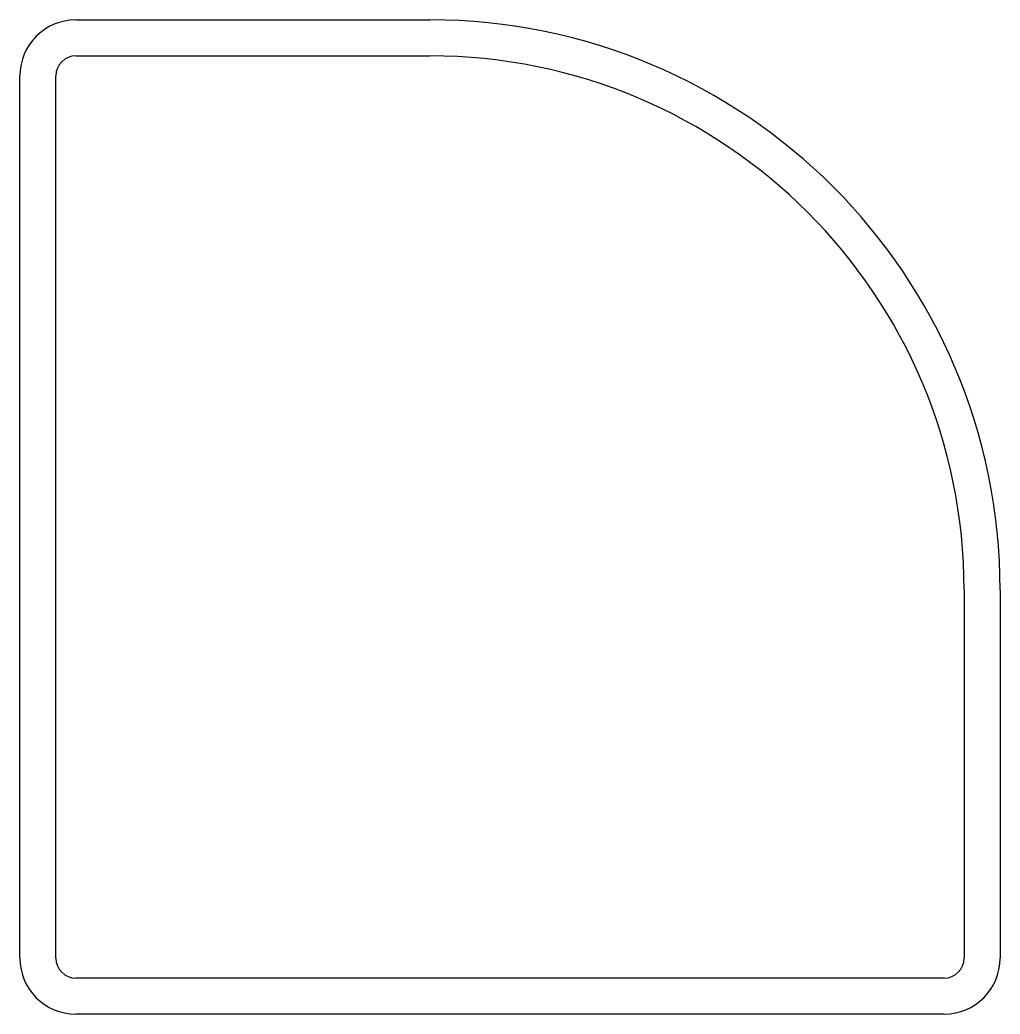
# Model space of a CAD drawing. Extents: x 2449.2 to 2498.2, y 2062.9 to 2112.6.
import ezdxf

# ---------------------------------------------------------------- set-up
doc = ezdxf.new("R2010")
doc.units = 0
doc.layers.get('0').update_dxf_attribs({"linetype": 'CONTINUOUS'})

msp = doc.modelspace()

# ---------------------------------------------------------------- linework, layer by layer
for p, q in [((2451.995, 2112.613), (2469.695, 2112.613)), ((2451.995, 2110.813), (2469.695, 2110.813)), ((2449.195, 2065.713), (2449.195, 2109.813)), ((2450.995, 2065.713), (2450.995, 2109.813)), ((2496.395, 2084.113), (2496.395, 2065.713)), ((2498.195, 2084.113), (2498.195, 2065.713)), ((2495.395, 2064.713), (2451.995, 2064.713)), ((2495.395, 2062.913), (2451.995, 2062.913))]:
    msp.add_line(p, q)
for centre, radius, start, end in [((2451.995, 2109.813), 2.8, 90, 180), ((2469.695, 2084.113), 28.5, 0, 90), ((2451.995, 2109.813), 1, 90, 180), ((2469.695, 2084.113), 26.7, 0, 90), ((2451.995, 2065.713), 2.8, 180, 270), ((2451.995, 2065.713), 1, 180, 270), ((2495.395, 2065.713), 1, 270, 0), ((2495.395, 2065.713), 2.8, 270, 360)]:
    msp.add_arc(centre, radius, start, end)

doc.saveas('drawing.dxf')
